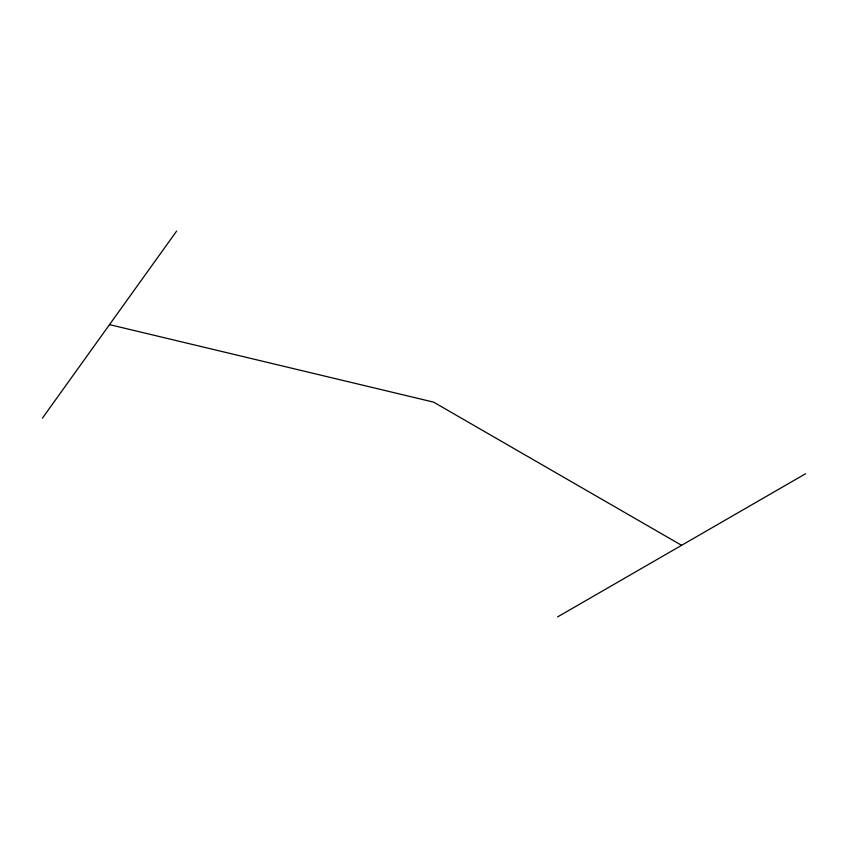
<?xml version="1.0" encoding="UTF-8"?>
<svg xmlns="http://www.w3.org/2000/svg" width="848" height="848" viewBox="0 0 848 848"><rect width="100%" height="100%" fill="white"/><g stroke="black" fill="none" stroke-linecap="round" stroke-linejoin="round"><path stroke-width="1.27" d="M42.4 418.181L176.628 231.08M557.581 616.92L805.6 473.725M109.519 324.625L433.572 402.122L681.591 545.317"/></g></svg>
